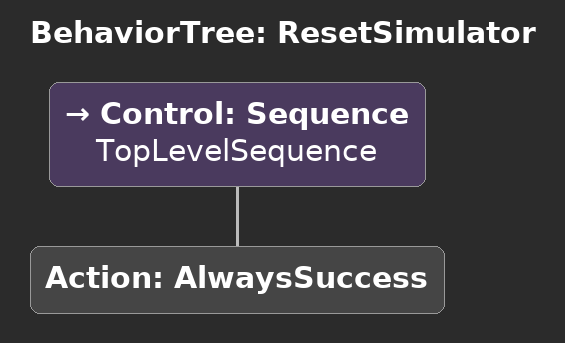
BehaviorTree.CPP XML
<?xml version="1.0" encoding="UTF-8" ?>
<root BTCPP_format="4" main_tree_to_execute="ResetSimulator">
  <BehaviorTree ID="ResetSimulator" _description="">
    <Control ID="Sequence" name="TopLevelSequence">
      <Action ID="AlwaysSuccess" />
    </Control>
  </BehaviorTree>
</root>
